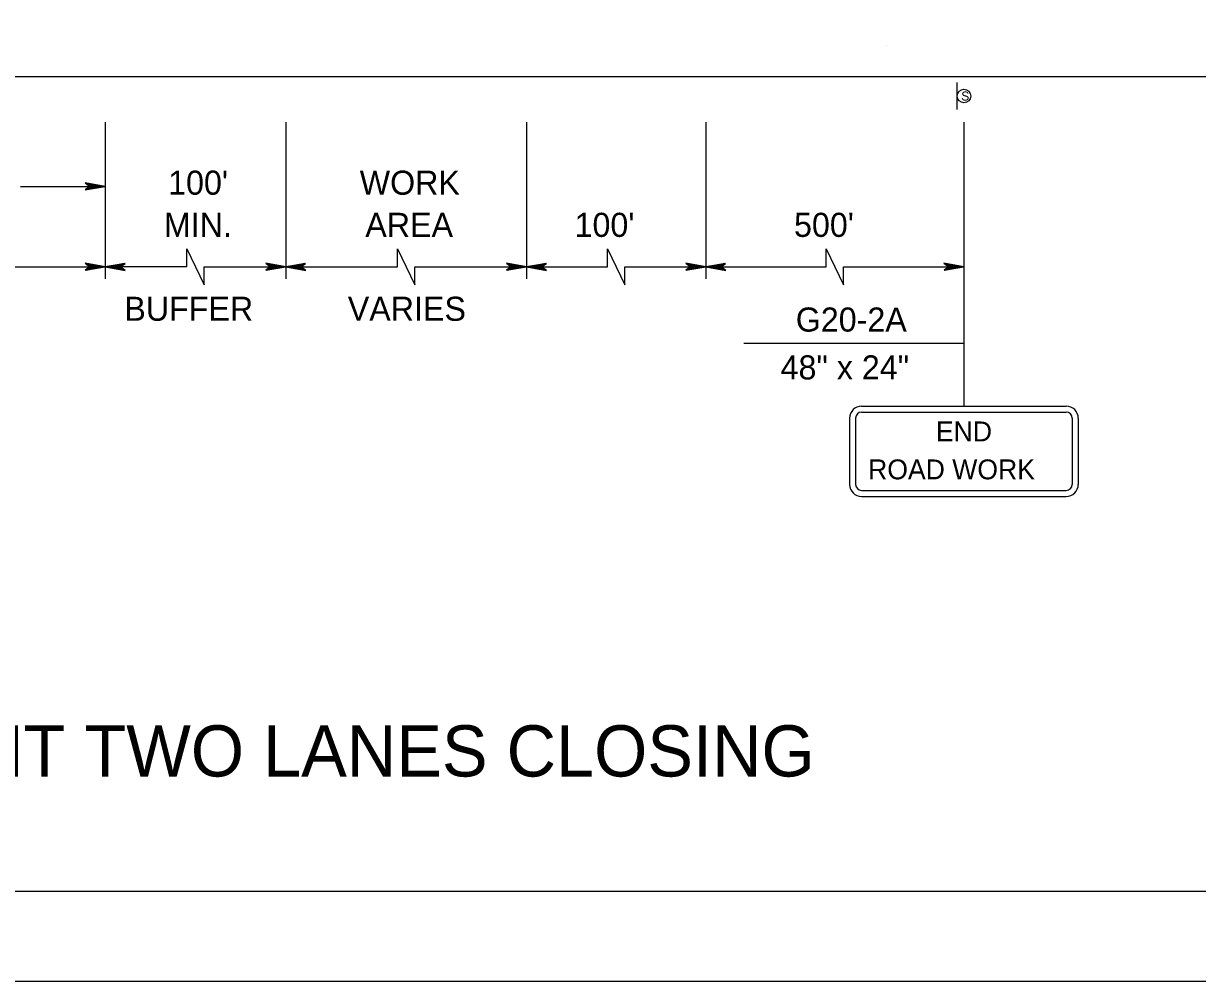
# Model space of a CAD drawing. Extents: x 499945 to 500993, y 499985 to 500645.
# Drawn here: x 500586.2 to 500781.1, y 499985 to 500144 of the extents above; entities that cross this region are included whole.
import ezdxf

# ---------------------------------------------------------------- set-up
doc = ezdxf.new("R2010")
doc.units = 0
for name, color, linetype in [('1', 7, 'Continuous'), ('24', 7, 'Continuous'), ('39', 7, 'Continuous'), ('41', 7, 'Continuous'), ('56', 7, 'Continuous'), ('60', 7, 'Continuous')]:
    doc.layers.add(name, color=color, linetype=linetype)

msp = doc.modelspace()

# ---------------------------------------------------------------- linework, layer by layer
at = {"layer": '1'}
for p, q in [((500729.45, 500140.35), (500729.45, 500140.35)), ((500013.15, 500135.24), (500826.21, 500135.24)), ((500599.73, 500127.67), (500599.73, 500101.63)), ((500629.71, 500127.67), (500629.71, 500101.63)), ((500669.68, 500127.67), (500669.68, 500101.63)), ((500699.46, 500127.67), (500699.46, 500101.63)), ((500742.34, 500127.67), (500742.34, 500080.51)), ((500585.69, 500116.99), (500599.73, 500116.99)), ((500613.28, 500103.63), (500613.28, 500106.63)), ((500613.28, 500106.63), (500614.72, 500103.63)), ((500648.25, 500103.63), (500648.25, 500106.63)), ((500648.25, 500106.63), (500649.69, 500103.63)), ((500683.13, 500103.63), (500683.13, 500106.63)), ((500683.13, 500106.63), (500684.57, 500103.63)), ((500719.46, 500103.63), (500719.46, 500106.63)), ((500719.46, 500106.63), (500720.9, 500103.63)), ((500554.71, 500103.63), (500599.73, 500103.63)), ((500613.28, 500103.63), (500599.73, 500103.63)), ((500614.72, 500103.63), (500616.16, 500100.63)), ((500616.16, 500100.63), (500616.16, 500103.63)), ((500616.16, 500103.63), (500629.71, 500103.63)), ((500629.71, 500103.63), (500648.25, 500103.63)), ((500649.69, 500103.63), (500651.14, 500100.63)), ((500651.14, 500103.63), (500669.68, 500103.63)), ((500651.14, 500100.63), (500651.14, 500103.63)), ((500669.68, 500103.63), (500683.13, 500103.63)), ((500684.57, 500103.63), (500686.01, 500100.63)), ((500686.01, 500103.63), (500699.46, 500103.63)), ((500686.01, 500100.63), (500686.01, 500103.63)), ((500699.46, 500103.63), (500719.46, 500103.63)), ((500720.9, 500103.63), (500722.34, 500100.63)), ((500722.34, 500103.63), (500742.34, 500103.63)), ((500722.34, 500100.63), (500722.34, 500103.63)), ((500742.34, 500090.91), (500705.77, 500090.91)), ((500000, 500000), (500990, 500000)), ((500993, 499985), (499944.83, 499985))]:
    msp.add_line(p, q, dxfattribs=at)
at = {"layer": '24'}
for points in [[(500599.73, 500116.99), (500596.41, 500117.58), (500597.2, 500116.99), (500596.43, 500116.41), (500599.73, 500116.99), (500599.51, 500116.99), (500596.5, 500117.54), (500597.26, 500116.99), (500596.56, 500116.46), (500599.39, 500116.98), (500599.28, 500116.99), (500596.7, 500117.45), (500597.28, 500116.99), (500596.69, 500116.53), (500599.23, 500116.99), (500599.12, 500116.98), (500596.87, 500117.38), (500597.31, 500116.99), (500596.86, 500116.59), (500598.8, 500116.98), (500598.61, 500116.98), (500597.03, 500117.3), (500597.34, 500117), (500597.01, 500116.67), (500598.58, 500116.99), (500598.4, 500117), (500597.21, 500117.21), (500597.44, 500116.98), (500597.2, 500116.75), (500598.24, 500116.99), (500598.07, 500117.01), (500597.36, 500117.15), (500597.48, 500116.99), (500597.28, 500116.81), (500597.98, 500116.99), (500597.52, 500117.1), (500597.59, 500116.98), (500597.38, 500116.85), (500597.87, 500116.98), (500597.56, 500117.05), (500597.69, 500116.95), (500597.54, 500116.89), (500597.69, 500116.99), (500597.61, 500117)], [(500599.73, 500103.63), (500596.41, 500104.22), (500597.2, 500103.63), (500596.43, 500103.05), (500599.73, 500103.63), (500599.51, 500103.63), (500596.5, 500104.18), (500597.26, 500103.63), (500596.56, 500103.1), (500599.39, 500103.62), (500599.28, 500103.63), (500596.7, 500104.09), (500597.28, 500103.63), (500596.69, 500103.17), (500599.23, 500103.63), (500599.12, 500103.62), (500596.87, 500104.02), (500597.31, 500103.63), (500596.86, 500103.23), (500598.8, 500103.62), (500598.61, 500103.62), (500597.03, 500103.94), (500597.34, 500103.64), (500597.01, 500103.31), (500598.58, 500103.63), (500598.4, 500103.64), (500597.21, 500103.85), (500597.44, 500103.62), (500597.2, 500103.39), (500598.24, 500103.63), (500598.07, 500103.65), (500597.36, 500103.79), (500597.48, 500103.63), (500597.28, 500103.45), (500597.98, 500103.63), (500597.52, 500103.74), (500597.59, 500103.62), (500597.38, 500103.49), (500597.87, 500103.62), (500597.56, 500103.69), (500597.69, 500103.59), (500597.54, 500103.53), (500597.69, 500103.63), (500597.61, 500103.64)], [(500599.73, 500103.63), (500603.06, 500103.04), (500602.26, 500103.63), (500603.04, 500104.21), (500599.73, 500103.63), (500599.95, 500103.64), (500602.96, 500103.09), (500602.2, 500103.64), (500602.9, 500104.17), (500600.07, 500103.65), (500600.18, 500103.63), (500602.76, 500103.17), (500602.18, 500103.64), (500602.78, 500104.09), (500600.23, 500103.63), (500600.34, 500103.65), (500602.6, 500103.24), (500602.16, 500103.63), (500602.61, 500104.04), (500600.67, 500103.65), (500600.85, 500103.65), (500602.43, 500103.33), (500602.12, 500103.62), (500602.45, 500103.95), (500600.89, 500103.63), (500601.06, 500103.62), (500602.25, 500103.42), (500602.02, 500103.65), (500602.27, 500103.88), (500601.23, 500103.63), (500601.39, 500103.62), (500602.11, 500103.48), (500601.99, 500103.64), (500602.18, 500103.82), (500601.48, 500103.63), (500601.95, 500103.52), (500601.88, 500103.65), (500602.08, 500103.78), (500601.6, 500103.65), (500601.9, 500103.57), (500601.77, 500103.67), (500601.92, 500103.73), (500601.78, 500103.64), (500601.85, 500103.62)], [(500599.73, 500103.63), (500603.06, 500103.04), (500602.26, 500103.63), (500603.04, 500104.21), (500599.73, 500103.63), (500599.95, 500103.64), (500602.96, 500103.09), (500602.2, 500103.64), (500602.9, 500104.17), (500600.07, 500103.65), (500600.18, 500103.63), (500602.76, 500103.17), (500602.18, 500103.64), (500602.78, 500104.09), (500600.23, 500103.63), (500600.34, 500103.65), (500602.6, 500103.24), (500602.16, 500103.63), (500602.61, 500104.04), (500600.67, 500103.65), (500600.85, 500103.65), (500602.43, 500103.33), (500602.12, 500103.62), (500602.45, 500103.95), (500600.89, 500103.63), (500601.06, 500103.62), (500602.25, 500103.42), (500602.02, 500103.65), (500602.27, 500103.88), (500601.23, 500103.63), (500601.39, 500103.62), (500602.11, 500103.48), (500601.99, 500103.64), (500602.18, 500103.82), (500601.48, 500103.63), (500601.95, 500103.52), (500601.88, 500103.65), (500602.08, 500103.78), (500601.6, 500103.65), (500601.9, 500103.57), (500601.77, 500103.67), (500601.92, 500103.73), (500601.78, 500103.64), (500601.85, 500103.62)], [(500629.71, 500103.63), (500626.39, 500104.22), (500627.18, 500103.63), (500626.4, 500103.05), (500629.71, 500103.63), (500629.49, 500103.63), (500626.48, 500104.18), (500627.24, 500103.63), (500626.54, 500103.1), (500629.37, 500103.62), (500629.26, 500103.63), (500626.68, 500104.09), (500627.26, 500103.63), (500626.66, 500103.17), (500629.21, 500103.63), (500629.1, 500103.62), (500626.84, 500104.02), (500627.28, 500103.63), (500626.84, 500103.23), (500628.78, 500103.62), (500628.59, 500103.62), (500627.01, 500103.94), (500627.32, 500103.64), (500626.99, 500103.31), (500628.56, 500103.63), (500628.38, 500103.64), (500627.19, 500103.85), (500627.42, 500103.62), (500627.17, 500103.39), (500628.22, 500103.63), (500628.05, 500103.65), (500627.34, 500103.79), (500627.45, 500103.63), (500627.26, 500103.45), (500627.96, 500103.63), (500627.5, 500103.74), (500627.56, 500103.62), (500627.36, 500103.49), (500627.84, 500103.62), (500627.54, 500103.69), (500627.67, 500103.59), (500627.52, 500103.53), (500627.67, 500103.63), (500627.59, 500103.64)], [(500629.71, 500103.63), (500633.03, 500103.04), (500632.24, 500103.63), (500633.02, 500104.21), (500629.71, 500103.63), (500629.93, 500103.64), (500632.94, 500103.09), (500632.18, 500103.64), (500632.88, 500104.17), (500630.05, 500103.65), (500630.16, 500103.63), (500632.74, 500103.17), (500632.16, 500103.64), (500632.76, 500104.09), (500630.21, 500103.63), (500630.32, 500103.65), (500632.58, 500103.24), (500632.14, 500103.63), (500632.58, 500104.04), (500630.64, 500103.65), (500630.83, 500103.65), (500632.41, 500103.33), (500632.1, 500103.62), (500632.43, 500103.95), (500630.86, 500103.63), (500631.04, 500103.62), (500632.23, 500103.42), (500632, 500103.65), (500632.25, 500103.88), (500631.2, 500103.63), (500631.37, 500103.62), (500632.08, 500103.48), (500631.97, 500103.64), (500632.16, 500103.82), (500631.46, 500103.63), (500631.92, 500103.52), (500631.86, 500103.65), (500632.06, 500103.78), (500631.57, 500103.65), (500631.88, 500103.57), (500631.75, 500103.67), (500631.9, 500103.73), (500631.75, 500103.64), (500631.83, 500103.62)], [(500669.68, 500103.63), (500666.36, 500104.22), (500667.15, 500103.63), (500666.37, 500103.05), (500669.68, 500103.63), (500669.46, 500103.63), (500666.45, 500104.18), (500667.21, 500103.63), (500666.51, 500103.1), (500669.34, 500103.62), (500669.23, 500103.63), (500666.65, 500104.09), (500667.23, 500103.63), (500666.63, 500103.17), (500669.18, 500103.63), (500669.07, 500103.62), (500666.81, 500104.02), (500667.25, 500103.63), (500666.8, 500103.23), (500668.75, 500103.62), (500668.56, 500103.62), (500666.98, 500103.94), (500667.29, 500103.64), (500666.96, 500103.31), (500668.53, 500103.63), (500668.35, 500103.64), (500667.16, 500103.85), (500667.39, 500103.62), (500667.14, 500103.39), (500668.19, 500103.63), (500668.02, 500103.65), (500667.31, 500103.79), (500667.42, 500103.63), (500667.23, 500103.45), (500667.93, 500103.63), (500667.47, 500103.74), (500667.53, 500103.62), (500667.33, 500103.49), (500667.81, 500103.62), (500667.51, 500103.69), (500667.64, 500103.59), (500667.49, 500103.53), (500667.64, 500103.63), (500667.56, 500103.64)], [(500669.68, 500103.63), (500673, 500103.04), (500672.21, 500103.63), (500672.99, 500104.21), (500669.68, 500103.63), (500669.9, 500103.64), (500672.91, 500103.09), (500672.15, 500103.64), (500672.85, 500104.17), (500670.02, 500103.65), (500670.13, 500103.63), (500672.71, 500103.17), (500672.13, 500103.64), (500672.73, 500104.09), (500670.18, 500103.63), (500670.29, 500103.65), (500672.54, 500103.24), (500672.11, 500103.63), (500672.55, 500104.04), (500670.61, 500103.65), (500670.8, 500103.65), (500672.38, 500103.33), (500672.07, 500103.62), (500672.4, 500103.95), (500670.83, 500103.63), (500671.01, 500103.62), (500672.2, 500103.42), (500671.97, 500103.65), (500672.22, 500103.88), (500671.17, 500103.63), (500671.34, 500103.62), (500672.05, 500103.48), (500671.94, 500103.64), (500672.13, 500103.82), (500671.43, 500103.63), (500671.89, 500103.52), (500671.83, 500103.65), (500672.03, 500103.78), (500671.54, 500103.65), (500671.85, 500103.57), (500671.72, 500103.67), (500671.87, 500103.73), (500671.72, 500103.64), (500671.8, 500103.62)], [(500699.46, 500103.63), (500696.13, 500104.22), (500696.93, 500103.63), (500696.15, 500103.05), (500699.46, 500103.63), (500699.24, 500103.63), (500696.23, 500104.18), (500696.99, 500103.63), (500696.29, 500103.1), (500699.12, 500103.62), (500699.01, 500103.63), (500696.43, 500104.09), (500697.01, 500103.63), (500696.41, 500103.17), (500698.96, 500103.63), (500698.85, 500103.62), (500696.59, 500104.02), (500697.03, 500103.63), (500696.58, 500103.23), (500698.52, 500103.62), (500698.34, 500103.62), (500696.76, 500103.94), (500697.07, 500103.64), (500696.74, 500103.31), (500698.3, 500103.63), (500698.13, 500103.64), (500696.94, 500103.85), (500697.17, 500103.62), (500696.92, 500103.39), (500697.96, 500103.63), (500697.8, 500103.65), (500697.08, 500103.79), (500697.2, 500103.63), (500697.01, 500103.45), (500697.71, 500103.63), (500697.24, 500103.74), (500697.31, 500103.62), (500697.11, 500103.49), (500697.59, 500103.62), (500697.29, 500103.69), (500697.42, 500103.59), (500697.27, 500103.53), (500697.41, 500103.63), (500697.34, 500103.64)], [(500699.46, 500103.63), (500702.78, 500103.04), (500701.99, 500103.63), (500702.76, 500104.21), (500699.46, 500103.63), (500699.68, 500103.64), (500702.69, 500103.09), (500701.93, 500103.64), (500702.63, 500104.17), (500699.8, 500103.65), (500699.91, 500103.63), (500702.49, 500103.17), (500701.91, 500103.64), (500702.5, 500104.09), (500699.96, 500103.63), (500700.07, 500103.65), (500702.32, 500103.24), (500701.88, 500103.63), (500702.33, 500104.04), (500700.39, 500103.65), (500700.58, 500103.65), (500702.16, 500103.33), (500701.85, 500103.62), (500702.18, 500103.95), (500700.61, 500103.63), (500700.79, 500103.62), (500701.98, 500103.42), (500701.75, 500103.65), (500701.99, 500103.88), (500700.95, 500103.63), (500701.12, 500103.62), (500701.83, 500103.48), (500701.71, 500103.64), (500701.91, 500103.82), (500701.21, 500103.63), (500701.67, 500103.52), (500701.6, 500103.65), (500701.81, 500103.78), (500701.32, 500103.65), (500701.63, 500103.57), (500701.5, 500103.67), (500701.65, 500103.73), (500701.5, 500103.64), (500701.58, 500103.62)], [(500742.34, 500103.63), (500739.01, 500104.22), (500739.81, 500103.63), (500739.03, 500103.05), (500742.34, 500103.63), (500742.12, 500103.63), (500739.11, 500104.18), (500739.87, 500103.63), (500739.17, 500103.1), (500742, 500103.62), (500741.89, 500103.63), (500739.31, 500104.09), (500739.89, 500103.63), (500739.29, 500103.17), (500741.84, 500103.63), (500741.73, 500103.62), (500739.47, 500104.02), (500739.91, 500103.63), (500739.46, 500103.23), (500741.41, 500103.62), (500741.22, 500103.62), (500739.64, 500103.94), (500739.95, 500103.64), (500739.62, 500103.31), (500741.18, 500103.63), (500741.01, 500103.64), (500739.82, 500103.85), (500740.05, 500103.62), (500739.8, 500103.39), (500740.84, 500103.63), (500740.68, 500103.65), (500739.96, 500103.79), (500740.08, 500103.63), (500739.89, 500103.45), (500740.59, 500103.63), (500740.12, 500103.74), (500740.19, 500103.62), (500739.99, 500103.49), (500740.47, 500103.62), (500740.17, 500103.69), (500740.3, 500103.59), (500740.15, 500103.53), (500740.29, 500103.63), (500740.22, 500103.64)]]:
    msp.add_lwpolyline(points, dxfattribs=at)
at = {"layer": '41'}
msp.add_lwpolyline([(499944.83, 500645), (500993, 500645), (500993, 499985), (499944.83, 499985)], close=True, dxfattribs=at)
at = {"layer": '56'}
for p, q in [((500741.21, 500129.73), (500741.21, 500134.23)), ((500725.35, 500080.51), (500759.32, 500080.51)), ((500725.35, 500079.51), (500759.32, 500079.51)), ((500723.35, 500078.51), (500723.35, 500067.52)), ((500724.35, 500078.51), (500724.35, 500067.52)), ((500760.32, 500078.51), (500760.32, 500067.52)), ((500761.32, 500078.51), (500761.32, 500067.52)), ((500725.35, 500066.52), (500759.32, 500066.52)), ((500725.35, 500065.52), (500759.32, 500065.52))]:
    msp.add_line(p, q, dxfattribs=at)
msp.add_circle((500742.34, 500131.98), 1.12, dxfattribs=at)
for centre, radius, start, end in [((500725.35, 500078.51), 2, 90, 180), ((500725.35, 500078.51), 0.999, 90, 180), ((500759.32, 500078.51), 2, 0, 90), ((500759.32, 500078.51), 0.999, 0, 90), ((500725.35, 500067.52), 2, 180, 270), ((500725.35, 500067.52), 0.999, 180, 270), ((500759.32, 500067.52), 2, 270, 0), ((500759.32, 500067.52), 0.999, 270, 0)]:
    msp.add_arc(centre, radius, start, end, dxfattribs=at)
at = {"layer": '60'}
for p, q in [((500742.34, 500080.51), (500742.34, 500080.51)), ((500742.34, 500065.52), (500742.34, 500065.52))]:
    msp.add_line(p, q, dxfattribs=at)
msp.add_circle((500742.34, 500131.98), 1.12, dxfattribs=at)

# ---------------------------------------------------------------- texts
at = {"layer": '1'}
for s, height, p in [("100'", 4, (500610.19, 500115.6)), ('WORK', 4, (500642, 500115.6)), ('MIN.', 4, (500609.48, 500108.6)), ('AREA', 4, (500642.93, 500108.6)), ("100'", 4, (500677.68, 500108.6)), ("500'", 4, (500714.12, 500108.6)), ('BUFFER', 4, (500602.92, 500094.67)), ('VARIES', 4, (500640.02, 500094.67)), ('G20-2A', 4, (500714.41, 500092.88)), ('48" x 24"', 4, (500711.89, 500084.94)), ('6 LANES, DIVIDED, RIGHT TWO LANES CLOSING', 8.5, (500452.28, 500019.03))]:
    msp.add_text(s, height=height, dxfattribs=at).set_placement(p)
at = {"layer": '39'}
for s, p in [('END', (500737.68, 500074.66)), ('ROAD WORK', (500726.42, 500068.36))]:
    msp.add_text(s, height=3.3, dxfattribs=at).set_placement(p)
at = {"layer": '56'}
msp.add_text('S', height=1.5, dxfattribs=at).set_placement((500741.88, 500131.23))

doc.saveas('drawing.dxf')
